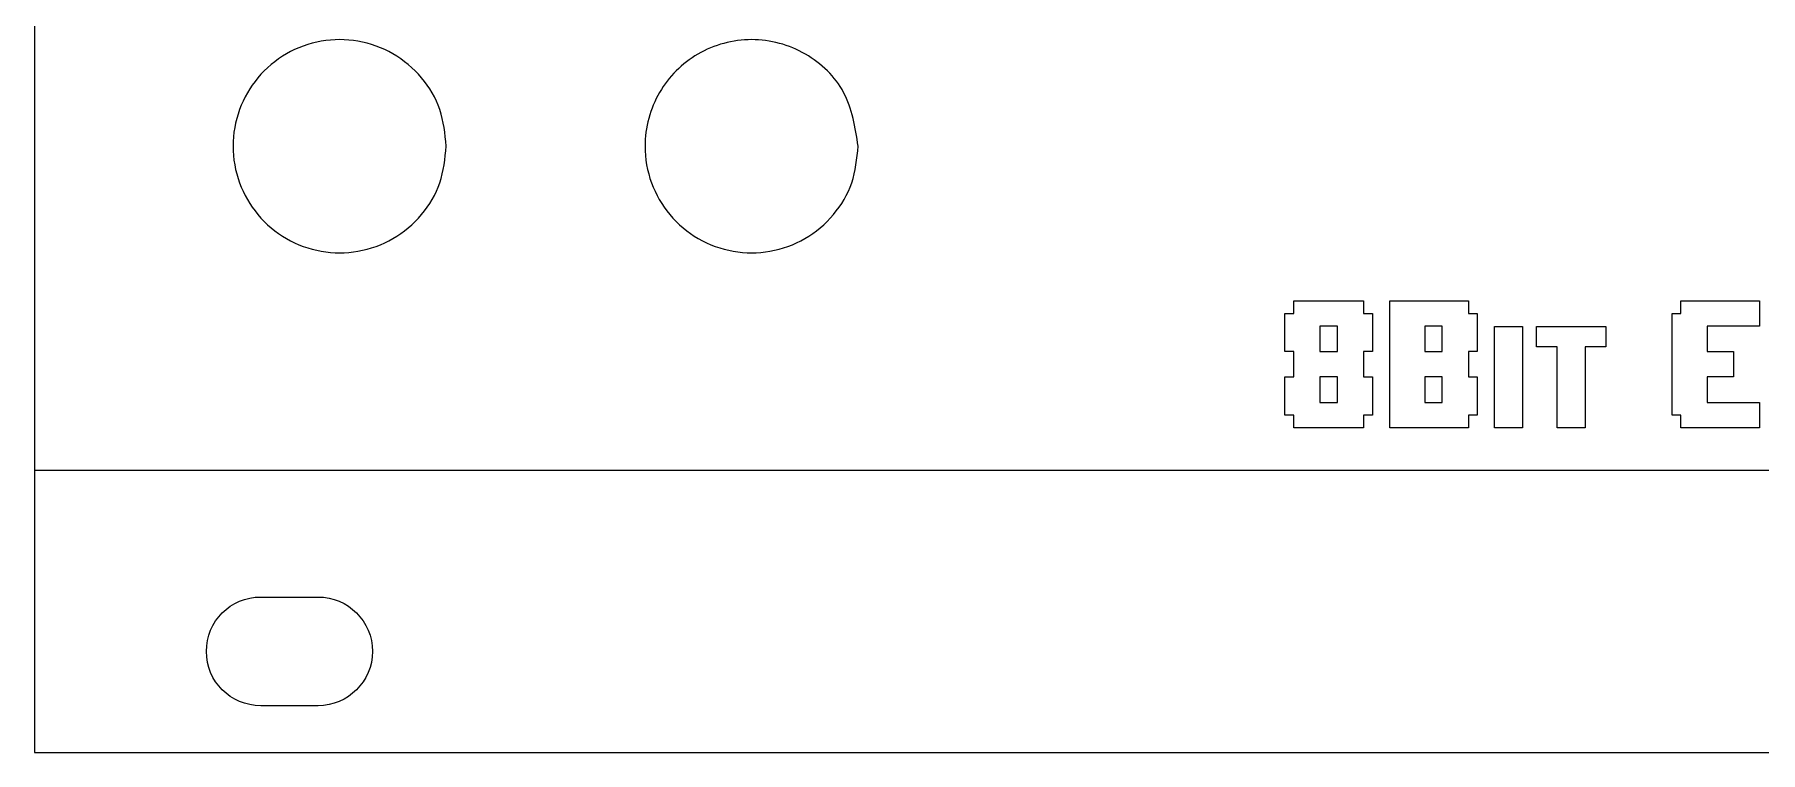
# Model space of a CAD drawing. Extents: x 3 to 110, y 3 to 131.
# Drawn here: x 3 to 54.2, y 2.7 to 24 of the extents above; entities that cross this region are included whole.
import ezdxf

# ---------------------------------------------------------------- set-up
doc = ezdxf.new("R2010")
doc.units = 0
doc.layers.add('engravings', color=7, linetype='CONTINUOUS')
doc.layers.add('Layer_1', color=7, linetype='CONTINUOUS')

msp = doc.modelspace()

# ---------------------------------------------------------------- linework, layer by layer
at = {"layer": 'engravings', "color": 1}
for p, q in [((40.39537, 15.765406), (40.39537, 16.142819)), ((40.39537, 16.142819), (42.469242, 16.142819)), ((42.469242, 16.142819), (42.469242, 15.765406)), ((43.246944, 12.368664), (43.246944, 16.142819)), ((43.246944, 16.142819), (45.58005, 16.142819)), ((45.58005, 16.142819), (45.58005, 15.765406)), ((51.886585, 15.765406), (51.886585, 16.142819)), ((51.886585, 16.142819), (54.219692, 16.142819)), ((54.219692, 16.142819), (54.219692, 15.387993)), ((40.136136, 14.633154), (40.136136, 15.765406)), ((40.136136, 15.765406), (40.39537, 15.765406)), ((41.69154, 15.387993), (41.173072, 15.387993)), ((41.173072, 15.387993), (41.173072, 14.633154)), ((41.69154, 14.633154), (41.69154, 15.387993)), ((42.469242, 15.765406), (42.728476, 15.765406)), ((42.728476, 15.765406), (42.728476, 14.633154)), ((44.802348, 15.387993), (44.28388, 15.387993)), ((44.28388, 15.387993), (44.28388, 14.633154)), ((44.802348, 14.633154), (44.802348, 15.387993)), ((45.58005, 15.765406), (45.839284, 15.765406)), ((45.839284, 15.765406), (45.839284, 14.633154)), ((46.357752, 12.368664), (46.357752, 15.372801)), ((46.357752, 15.372801), (47.183129, 15.372801)), ((47.183129, 15.372801), (47.183129, 12.368664)), ((47.595817, 14.771974), (47.595817, 15.372801)), ((47.595817, 15.372801), (49.65926, 15.372801)), ((49.65926, 15.372801), (49.65926, 14.771974)), ((51.627352, 12.746077), (51.627352, 15.765406)), ((51.627352, 15.765406), (51.886585, 15.765406)), ((54.219692, 15.387993), (52.664287, 15.387993)), ((52.664287, 15.387993), (52.664287, 14.633154)), ((40.39537, 14.633154), (40.136136, 14.633154)), ((40.39537, 13.878328), (40.39537, 14.633154)), ((41.173072, 14.633154), (41.69154, 14.633154)), ((42.728476, 14.633154), (42.469242, 14.633154)), ((42.469242, 14.633154), (42.469242, 13.878328)), ((44.28388, 14.633154), (44.802348, 14.633154)), ((45.839284, 14.633154), (45.58005, 14.633154)), ((45.58005, 14.633154), (45.58005, 13.878328)), ((48.21485, 14.771974), (47.595817, 14.771974)), ((48.21485, 12.368664), (48.21485, 14.771974)), ((49.65926, 14.771974), (49.040227, 14.771974)), ((49.040227, 14.771974), (49.040227, 12.368664)), ((52.664287, 14.633154), (53.441989, 14.633154)), ((53.441989, 14.633154), (53.441989, 13.878328)), ((40.136136, 12.746077), (40.136136, 13.878328)), ((40.136136, 13.878328), (40.39537, 13.878328)), ((41.69154, 13.878328), (41.173072, 13.878328)), ((41.173072, 13.878328), (41.173072, 13.12349)), ((41.69154, 13.12349), (41.69154, 13.878328)), ((42.469242, 13.878328), (42.728476, 13.878328)), ((42.728476, 13.878328), (42.728476, 12.746077)), ((44.802348, 13.878328), (44.28388, 13.878328)), ((44.28388, 13.878328), (44.28388, 13.12349)), ((44.802348, 13.12349), (44.802348, 13.878328)), ((45.58005, 13.878328), (45.839284, 13.878328)), ((45.839284, 13.878328), (45.839284, 12.746077)), ((53.441989, 13.878328), (52.664287, 13.878328)), ((52.664287, 13.878328), (52.664287, 13.12349)), ((41.173072, 13.12349), (41.69154, 13.12349)), ((44.28388, 13.12349), (44.802348, 13.12349)), ((52.664287, 13.12349), (54.219692, 13.12349)), ((54.219692, 13.12349), (54.219692, 12.368664)), ((40.39537, 12.746077), (40.136136, 12.746077)), ((40.39537, 12.368664), (40.39537, 12.746077)), ((42.469242, 12.368664), (40.39537, 12.368664)), ((42.728476, 12.746077), (42.469242, 12.746077)), ((42.469242, 12.746077), (42.469242, 12.368664)), ((45.58005, 12.368664), (43.246944, 12.368664)), ((45.839284, 12.746077), (45.58005, 12.746077)), ((45.58005, 12.746077), (45.58005, 12.368664)), ((47.183129, 12.368664), (46.357752, 12.368664)), ((49.040227, 12.368664), (48.21485, 12.368664)), ((51.886585, 12.746077), (51.627352, 12.746077)), ((51.886585, 12.368664), (51.886585, 12.746077)), ((54.219692, 12.368664), (51.886585, 12.368664)), ((3.033407, 11.098583), (3.033407, 2.735289)), ((110.349336, 11.098583), (3.033407, 11.098583)), ((3.033407, 2.735289), (110.349336, 2.735289))]:
    msp.add_line(p, q, dxfattribs=at)
at = {"layer": 'Layer_1', "color": 7}
for p, q in [((3.03694, 131.23544), (3.03694, 2.73543)), ((15.250342, 20.72713), (15.250342, 20.72713)), ((27.473482, 20.72713), (27.473482, 20.72713)), ((8.97637, 7.15526), (9.1175, 7.22306)), ((9.1175, 7.22306), (9.2659, 7.27716)), ((9.2659, 7.27716), (9.42078, 7.31676)), ((9.42078, 7.31676), (9.58135, 7.34116)), ((9.58135, 7.34116), (9.7468, 7.34916)), ((9.7468, 7.34916), (11.4468, 7.34916)), ((9.7468, 7.34916), (9.7468, 7.34916)), ((11.4468, 7.34916), (11.61225, 7.34116)), ((11.61225, 7.34116), (11.77281, 7.31676)), ((11.77281, 7.31676), (11.9277, 7.27716)), ((11.9277, 7.27716), (12.0761, 7.22306)), ((12.0761, 7.22306), (12.21722, 7.15526)), ((8.40794, 6.63917), (8.60468, 6.87782)), ((8.60468, 6.87782), (8.84333, 7.07456)), ((8.84333, 7.07456), (8.97637, 7.15526)), ((12.21722, 7.15526), (12.35026, 7.07456)), ((12.35026, 7.07456), (12.58891, 6.87782)), ((12.58891, 6.87782), (12.78565, 6.63917)), ((8.16584, 6.06173), (8.20544, 6.21661)), ((8.20544, 6.21661), (8.25954, 6.36501)), ((8.25954, 6.36501), (8.32734, 6.50613)), ((8.32734, 6.50613), (8.40794, 6.63917)), ((12.78565, 6.63917), (12.86635, 6.50613)), ((12.86635, 6.50613), (12.93415, 6.36501)), ((12.93415, 6.36501), (12.98825, 6.21661)), ((12.98825, 6.21661), (13.02785, 6.06173)), ((8.13344, 5.73571), (8.14144, 5.90116)), ((8.14144, 5.57026), (8.13344, 5.73571)), ((8.14144, 5.90116), (8.16584, 6.06173)), ((13.02785, 6.06173), (13.05225, 5.90116)), ((13.05225, 5.90116), (13.06025, 5.73571)), ((13.06025, 5.73571), (13.05225, 5.57026)), ((8.16584, 5.40969), (8.14144, 5.57026)), ((8.20544, 5.25481), (8.16584, 5.40969)), ((8.25954, 5.10641), (8.20544, 5.25481)), ((12.98825, 5.25481), (12.93415, 5.10641)), ((13.02785, 5.40969), (12.98825, 5.25481)), ((13.05225, 5.57026), (13.02785, 5.40969)), ((8.32734, 4.96529), (8.25954, 5.10641)), ((8.40794, 4.83225), (8.32734, 4.96529)), ((8.60468, 4.5936), (8.40794, 4.83225)), ((12.78565, 4.83225), (12.58891, 4.5936)), ((12.86635, 4.96529), (12.78565, 4.83225)), ((12.93415, 5.10641), (12.86635, 4.96529)), ((8.84333, 4.39686), (8.60468, 4.5936)), ((8.97637, 4.31616), (8.84333, 4.39686)), ((9.1175, 4.24836), (8.97637, 4.31616)), ((9.2659, 4.19426), (9.1175, 4.24836)), ((9.42078, 4.15466), (9.2659, 4.19426)), ((9.58135, 4.13026), (9.42078, 4.15466)), ((9.7468, 4.12226), (9.58135, 4.13026)), ((11.4468, 4.12226), (9.7468, 4.12226)), ((11.61225, 4.13026), (11.4468, 4.12226)), ((11.77281, 4.15466), (11.61225, 4.13026)), ((11.9277, 4.19426), (11.77281, 4.15466)), ((12.0761, 4.24836), (11.9277, 4.19426)), ((12.21722, 4.31616), (12.0761, 4.24836)), ((12.35026, 4.39686), (12.21722, 4.31616)), ((12.58891, 4.5936), (12.35026, 4.39686)), ((3.03694, 2.73543), (110.34917, 2.73543))]:
    msp.add_line(p, q, dxfattribs=at)
for points, knots in [([(15.250342, 20.72713), (15.212552, 20.357337), (15.137511, 19.623043), (14.555321, 18.652663), (13.702896, 17.93121), (12.647327, 17.548576), (11.52725, 17.548576), (10.473161, 17.93121), (9.614832, 18.652663), (9.054575, 19.623043), (8.858961, 20.72713), (9.054575, 21.831217), (9.614832, 22.801597), (10.473161, 23.52305), (11.52725, 23.905684), (12.647327, 23.905684), (13.702896, 23.52305), (14.555321, 22.801597), (15.137511, 21.831217), (15.212552, 21.096923), (15.250342, 20.72713)], [0, 0, 0, 0, 1.10375, 2.191703, 3.295453, 4.399203, 5.487156, 6.590906, 7.694656, 8.78261, 9.886359, 10.990109, 12.078063, 13.181812, 14.285562, 15.373516, 16.477266, 17.581015, 18.668969, 19.772719, 19.772719, 19.772719, 19.772719]), ([(27.473482, 20.72713), (27.435692, 20.357337), (27.360651, 19.623043), (26.778461, 18.652663), (25.926035, 17.931209), (24.870469, 17.548578), (23.750385, 17.548567), (22.696321, 17.931241), (21.837898, 18.652547), (21.277989, 19.623471), (21.04819, 20.909437), (21.444707, 22.384255), (22.653725, 23.59253), (24.313423, 24.041006), (25.956054, 23.59277), (27.215261, 22.383315), (27.386549, 21.284704), (27.473482, 20.72713)], [0, 0, 0, 0, 1.10375, 2.191703, 3.295453, 4.399203, 5.487156, 6.590906, 7.694656, 8.78261, 9.886359, 11.540127, 13.144845, 14.798613, 16.452381, 18.057098, 19.710866, 19.710866, 19.710866, 19.710866])]:
    msp.add_open_spline(points, degree=3, knots=knots, dxfattribs=at)

doc.saveas('drawing.dxf')
